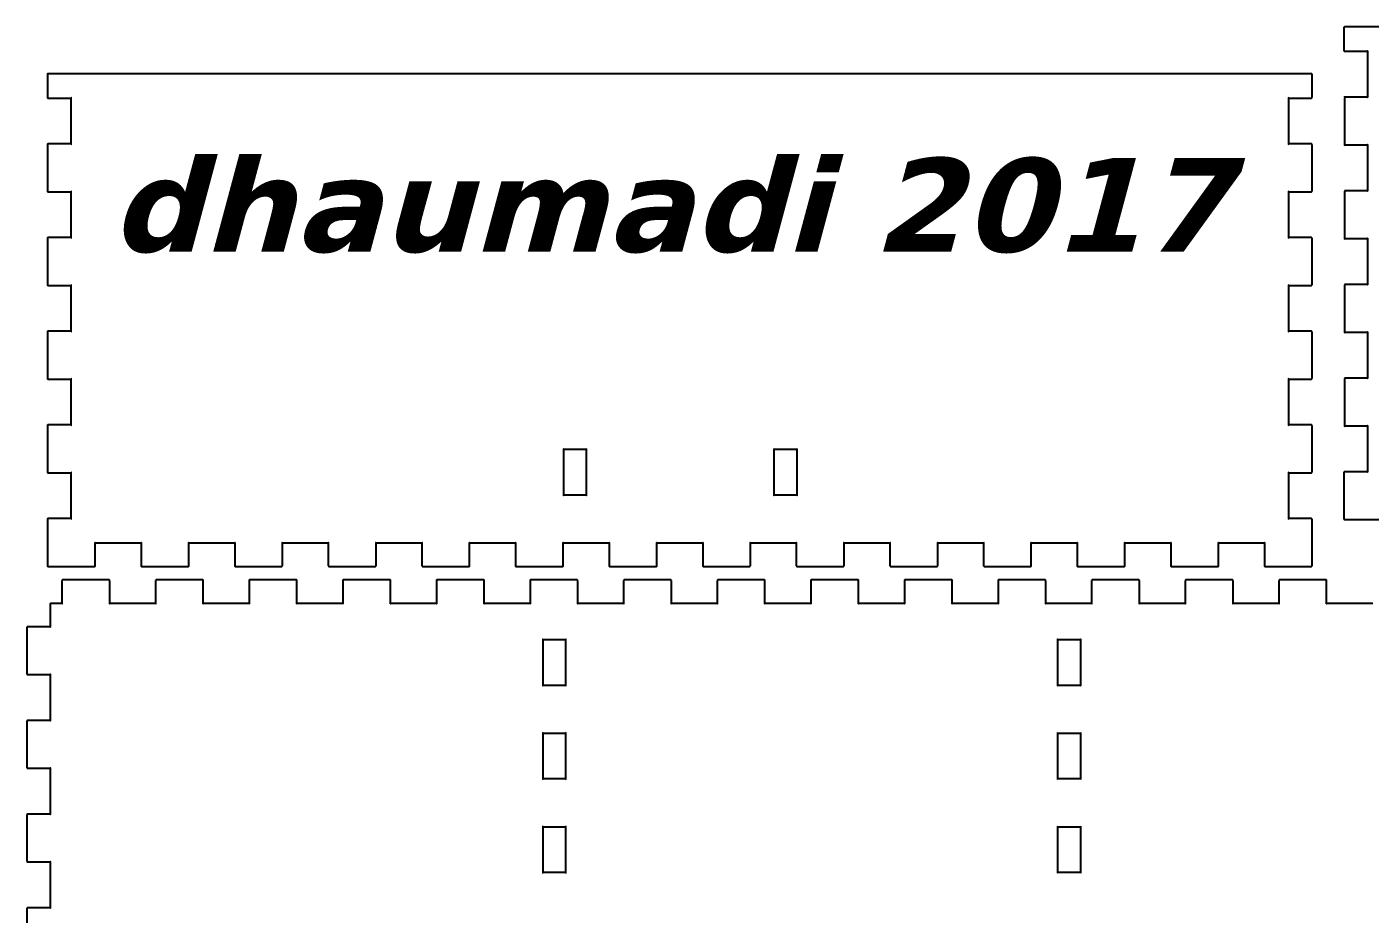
# Model space of a CAD drawing. Header units: millimetres. Extents: x -284 to 284, y -194 to 194.
# Drawn here: x -284 to 3, y 4.7 to 194.2 of the extents above; entities that cross this region are included whole.
import ezdxf

# ---------------------------------------------------------------- set-up
doc = ezdxf.new("R2010")
doc.units = ezdxf.units.MM
doc.layers.add('decoupe1', color=7, linetype='Continuous', lineweight=25, true_color=0x000000)
doc.layers.add('logo', color=7, linetype='Continuous', lineweight=25, true_color=0x000000)
doc.styles.add('textstyle0', font='')
doc.styles.get('textstyle0').set_extended_font_data('1CamBam_Stick_5', italic=True, bold=True)

msp = doc.modelspace()

# ---------------------------------------------------------------- linework, layer by layer
at = {"layer": 'decoupe1', "color": 7, "true_color": 0xffffff}
for points in [[(-2.6, 194.05), (-2.6, 194.05), (-2.6, 189.05)], [(267.5, 194.15), (262.5, 194.15), (2.5, 194.15), (-2.5, 194.15)], [(-2.5, 188.95), (2.5, 188.95)], [(2.4, 189.05), (2.4, 179.05)], [(-279.6, 184.05), (-279.6, 184.05), (-279.6, 179.05)], [(-9.5, 184.15), (-14.5, 184.15), (-274.5, 184.15), (-279.5, 184.15)], [(-9.4, 179.05), (-9.4, 184.05)], [(-279.5, 178.95), (-274.5, 178.95)], [(-274.6, 179.05), (-274.6, 169.05)], [(-14.5, 178.95), (-9.5, 178.95)], [(-14.4, 169.05), (-14.4, 179.05)], [(2.5, 179.15), (-2.5, 179.15)], [(-2.5, 178.95), (-2.5, 168.95)], [(-279.6, 169.05), (-279.6, 159.05)], [(-274.5, 169.15), (-279.5, 169.15)], [(-9.5, 169.15), (-14.5, 169.15)], [(-9.4, 159.05), (-9.4, 169.05)], [(-2.5, 168.95), (2.5, 168.95)], [(2.4, 169.05), (2.4, 159.05)], [(-279.5, 158.95), (-274.5, 158.95)], [(-274.6, 159.05), (-274.6, 149.05)], [(-14.5, 158.95), (-9.5, 158.95)], [(-14.4, 149.05), (-14.4, 159.05)], [(2.5, 159.15), (-2.5, 159.15)], [(-2.5, 158.95), (-2.5, 148.95)], [(-279.6, 149.05), (-279.6, 139.05)], [(-274.5, 149.15), (-279.5, 149.15)], [(-9.5, 149.15), (-14.5, 149.15)], [(-9.4, 139.05), (-9.4, 149.05)], [(-2.5, 148.95), (2.5, 148.95)], [(2.4, 149.05), (2.4, 139.05)], [(-279.5, 138.95), (-274.5, 138.95)], [(-274.6, 139.05), (-274.6, 129.05)], [(-14.5, 138.95), (-9.5, 138.95)], [(-14.4, 129.05), (-14.4, 139.05)], [(2.5, 139.15), (-2.5, 139.15)], [(-2.5, 138.95), (-2.5, 128.95)], [(-274.5, 129.15), (-279.5, 129.15)], [(-9.5, 129.15), (-14.5, 129.15)], [(-279.6, 129.05), (-279.6, 119.05)], [(-9.4, 119.05), (-9.4, 129.05)], [(-2.5, 128.95), (2.5, 128.95)], [(2.4, 129.05), (2.4, 119.05)], [(-279.5, 118.95), (-274.5, 118.95)], [(-274.6, 119.05), (-274.6, 109.05)], [(-14.5, 118.95), (-9.5, 118.95)], [(-14.4, 109.05), (-14.4, 119.05)], [(2.5, 119.15), (-2.5, 119.15)], [(-2.5, 118.95), (-2.5, 108.95)], [(-274.5, 109.15), (-279.5, 109.15)], [(-9.5, 109.15), (-14.5, 109.15)], [(-279.6, 109.05), (-279.6, 99.05)], [(-9.4, 99.05), (-9.4, 109.05)], [(-2.5, 108.95), (2.5, 108.95)], [(2.4, 109.05), (2.4, 99.05)], [(-279.5, 98.95), (-274.5, 98.95)], [(-274.6, 99.05), (-274.6, 89.05)], [(-14.5, 98.95), (-9.5, 98.95)], [(-14.4, 89.05), (-14.4, 99.05)], [(-2.6, 99.05), (-2.6, 94.05), (-2.6, 89.05)], [(2.5, 99.15), (-2.5, 99.15)], [(-279.6, 89.05), (-279.6, 84.05), (-279.6, 79.05)], [(-274.5, 89.15), (-279.5, 89.15)], [(-9.5, 89.15), (-14.5, 89.15)], [(-9.4, 79.05), (-9.4, 84.05), (-9.4, 89.05)], [(-2.5, 88.95), (2.5, 88.95)], [(2.5, 88.95), (7.5, 88.95)], [(-269.5, 83.95), (-259.5, 83.95)], [(-269.4, 79.05), (-269.4, 84.05)], [(-259.6, 84.05), (-259.6, 79.05)], [(-249.5, 83.95), (-239.5, 83.95)], [(-249.4, 79.05), (-249.4, 84.05)], [(-239.6, 84.05), (-239.6, 79.05)], [(-229.5, 83.95), (-219.5, 83.95)], [(-229.4, 79.05), (-229.4, 84.05)], [(-219.6, 84.05), (-219.6, 79.05)], [(-209.5, 83.95), (-199.5, 83.95)], [(-209.4, 79.05), (-209.4, 84.05)], [(-199.6, 84.05), (-199.6, 79.05)], [(-189.5, 83.95), (-179.5, 83.95)], [(-189.4, 79.05), (-189.4, 84.05)], [(-179.6, 84.05), (-179.6, 79.05)], [(-169.5, 83.95), (-159.5, 83.95)], [(-169.4, 79.05), (-169.4, 84.05)], [(-159.6, 84.05), (-159.6, 79.05)], [(-149.5, 83.95), (-139.5, 83.95)], [(-149.4, 79.05), (-149.4, 84.05)], [(-139.6, 84.05), (-139.6, 79.05)], [(-129.5, 83.95), (-119.5, 83.95)], [(-129.4, 79.05), (-129.4, 84.05)], [(-119.6, 84.05), (-119.6, 79.05)], [(-109.5, 83.95), (-99.5, 83.95)], [(-109.4, 79.05), (-109.4, 84.05)], [(-99.6, 84.05), (-99.6, 79.05)], [(-89.5, 83.95), (-79.5, 83.95)], [(-89.4, 79.05), (-89.4, 84.05)], [(-79.6, 84.05), (-79.6, 79.05)], [(-69.5, 83.95), (-59.5, 83.95)], [(-69.4, 79.05), (-69.4, 84.05)], [(-59.6, 84.05), (-59.6, 79.05)], [(-49.5, 83.95), (-39.5, 83.95)], [(-49.4, 79.05), (-49.4, 84.05)], [(-39.6, 84.05), (-39.6, 79.05)], [(-29.5, 83.95), (-19.5, 83.95)], [(-29.4, 79.05), (-29.4, 84.05)], [(-19.6, 84.05), (-19.6, 79.05)], [(-279.5, 78.95), (-274.5, 78.95)], [(-274.5, 78.95), (-269.5, 78.95)], [(-259.5, 78.95), (-249.5, 78.95)], [(-239.5, 78.95), (-229.5, 78.95)], [(-219.5, 78.95), (-209.5, 78.95)], [(-199.5, 78.95), (-189.5, 78.95)], [(-179.5, 78.95), (-169.5, 78.95)], [(-159.5, 78.95), (-149.5, 78.95)], [(-139.5, 78.95), (-129.5, 78.95)], [(-119.5, 78.95), (-109.5, 78.95)], [(-99.5, 78.95), (-89.5, 78.95)], [(-79.5, 78.95), (-69.5, 78.95)], [(-59.5, 78.95), (-49.5, 78.95)], [(-39.5, 78.95), (-29.5, 78.95)], [(-19.5, 78.95), (-14.5, 78.95), (-9.5, 78.95)], [(-276.5, 75.95), (-276.5, 70.95)], [(-266.4, 76.05), (-276.4, 76.05)], [(-266.3, 70.95), (-266.3, 75.95)], [(-256.5, 75.95), (-256.5, 70.95)], [(-246.4, 76.05), (-256.4, 76.05)], [(-246.3, 70.95), (-246.3, 75.95)], [(-236.5, 75.95), (-236.5, 70.95)], [(-226.4, 76.05), (-236.4, 76.05)], [(-226.3, 70.95), (-226.3, 75.95)], [(-216.5, 75.95), (-216.5, 70.95)], [(-206.4, 76.05), (-216.4, 76.05)], [(-206.3, 70.95), (-206.3, 75.95)], [(-196.5, 75.95), (-196.5, 70.95)], [(-186.4, 76.05), (-196.4, 76.05)], [(-186.3, 70.95), (-186.3, 75.95)], [(-176.5, 75.95), (-176.5, 70.95)], [(-166.4, 76.05), (-176.4, 76.05)], [(-166.3, 70.95), (-166.3, 75.95)], [(-156.5, 75.95), (-156.5, 70.95)], [(-146.4, 76.05), (-156.4, 76.05)], [(-146.3, 70.95), (-146.3, 75.95)], [(-136.5, 75.95), (-136.5, 70.95)], [(-126.4, 76.05), (-136.4, 76.05)], [(-126.3, 70.95), (-126.3, 75.95)], [(-116.5, 75.95), (-116.5, 70.95)], [(-106.4, 76.05), (-116.4, 76.05)], [(-106.3, 70.95), (-106.3, 75.95)], [(-96.5, 75.95), (-96.5, 70.95)], [(-86.4, 76.05), (-96.4, 76.05)], [(-86.3, 70.95), (-86.3, 75.95)], [(-76.5, 75.95), (-76.5, 70.95)], [(-66.4, 76.05), (-76.4, 76.05)], [(-66.3, 70.95), (-66.3, 75.95)], [(-56.5, 75.95), (-56.5, 70.95)], [(-46.4, 76.05), (-56.4, 76.05)], [(-46.3, 70.95), (-46.3, 75.95)], [(-36.5, 75.95), (-36.5, 70.95)], [(-26.4, 76.05), (-36.4, 76.05)], [(-26.3, 70.95), (-26.3, 75.95)], [(-16.5, 75.95), (-16.5, 70.95)], [(-6.4, 76.05), (-16.4, 76.05)], [(-6.3, 70.95), (-6.3, 75.95)], [(-279, 70.95), (-279, 70.95), (-279, 65.95)], [(-276.4, 71.05), (-278.9, 71.05)], [(-256.4, 71.05), (-266.4, 71.05)], [(-236.4, 71.05), (-246.4, 71.05)], [(-216.4, 71.05), (-226.4, 71.05)], [(-196.4, 71.05), (-206.4, 71.05)], [(-176.4, 71.05), (-186.4, 71.05)], [(-156.4, 71.05), (-166.4, 71.05)], [(-136.4, 71.05), (-146.4, 71.05)], [(-116.4, 71.05), (-126.4, 71.05)], [(-96.4, 71.05), (-106.4, 71.05)], [(-76.4, 71.05), (-86.4, 71.05)], [(-56.4, 71.05), (-66.4, 71.05)], [(-36.4, 71.05), (-46.4, 71.05)], [(-16.4, 71.05), (-26.4, 71.05)], [(3.6, 71.05), (-6.4, 71.05)], [(-278.9, 66.05), (-283.9, 66.05)], [(-284, 65.95), (-284, 55.95)], [(-283.9, 55.85), (-278.9, 55.85)], [(-279, 55.95), (-279, 45.95)], [(-284, 45.95), (-284, 35.95)], [(-278.9, 46.05), (-283.9, 46.05)], [(-283.9, 35.85), (-278.9, 35.85)], [(-279, 35.95), (-279, 25.95)], [(-284, 25.95), (-284, 15.95)], [(-278.9, 26.05), (-283.9, 26.05)], [(-283.9, 15.85), (-278.9, 15.85)], [(-279, 15.95), (-279, 5.95)], [(-284, 5.95), (-284, -4.05)], [(-278.9, 6.05), (-283.9, 6.05)]]:
    msp.add_lwpolyline(points, dxfattribs=at)
at = {"layer": 'decoupe1', "color": 5, "true_color": 0x0000ff}
for points in [[(-169.4, 103.95), (-164.4, 103.95)], [(-169.3, 94.05), (-169.3, 104.05)], [(-164.51, 104.05), (-164.51, 94.05)], [(-124.4, 103.95), (-119.4, 103.95)], [(-124.3, 94.05), (-124.3, 104.05)], [(-119.51, 104.05), (-119.51, 94.05)], [(-164.4, 94.15), (-169.4, 94.15)], [(-119.4, 94.15), (-124.4, 94.15)], [(-173.8, 63.34), (-168.8, 63.34)], [(-173.7, 53.45), (-173.7, 63.45)], [(-168.9, 63.45), (-168.9, 53.45)], [(-63.8, 63.34), (-58.8, 63.34)], [(-63.7, 53.45), (-63.7, 63.45)], [(-58.9, 63.45), (-58.9, 53.45)], [(-168.8, 53.55), (-173.8, 53.55)], [(-58.8, 53.55), (-63.8, 53.55)], [(-173.8, 43.34), (-168.8, 43.34)], [(-173.7, 33.45), (-173.7, 43.45)], [(-168.9, 43.45), (-168.9, 33.45)], [(-63.8, 43.34), (-58.8, 43.34)], [(-63.7, 33.45), (-63.7, 43.45)], [(-58.9, 43.45), (-58.9, 33.45)], [(-168.8, 33.55), (-173.8, 33.55)], [(-58.8, 33.55), (-63.8, 33.55)], [(-173.8, 23.34), (-168.8, 23.34)], [(-173.7, 13.45), (-173.7, 23.45)], [(-168.9, 23.45), (-168.9, 13.45)], [(-63.8, 23.34), (-58.8, 23.34)], [(-63.7, 13.45), (-63.7, 23.45)], [(-58.9, 23.45), (-58.9, 13.45)], [(-168.8, 13.55), (-173.8, 13.55)], [(-58.8, 13.55), (-63.8, 13.55)]]:
    msp.add_lwpolyline(points, dxfattribs=at)
at = {"layer": 'decoupe1', "color": 7, "true_color": 0xffffff}
for points in [[(-2.5, 194.15), (-2.56, 194.15), (-2.6, 194.11), (-2.6, 194.05)], [(-2.6, 189.05), (-2.6, 189), (-2.56, 188.95), (-2.5, 188.95)], [(2.5, 188.95), (2.44, 188.95), (2.4, 188.99), (2.4, 189.05)], [(-279.5, 184.15), (-279.56, 184.15), (-279.6, 184.11), (-279.6, 184.05)], [(-9.4, 184.05), (-9.4, 184.11), (-9.44, 184.15), (-9.5, 184.15)], [(-279.6, 179.05), (-279.6, 179), (-279.56, 178.95), (-279.5, 178.95)], [(-274.5, 178.95), (-274.56, 178.95), (-274.6, 178.99), (-274.6, 179.05)], [(-14.4, 179.05), (-14.4, 179), (-14.44, 178.95), (-14.5, 178.95)], [(-9.5, 178.95), (-9.45, 178.95), (-9.4, 178.99), (-9.4, 179.05)], [(-2.5, 179.15), (-2.56, 179.15), (-2.6, 179.11), (-2.6, 179.05)], [(2.4, 179.05), (2.4, 179.11), (2.44, 179.15), (2.5, 179.15)], [(-279.5, 169.15), (-279.56, 169.15), (-279.6, 169.11), (-279.6, 169.05)], [(-274.6, 169.05), (-274.6, 169.11), (-274.56, 169.15), (-274.5, 169.15)], [(-14.5, 169.15), (-14.45, 169.15), (-14.4, 169.11), (-14.4, 169.05)], [(-9.4, 169.05), (-9.4, 169.11), (-9.44, 169.15), (-9.5, 169.15)], [(-2.5, 168.95), (-2.5, 168.89), (-2.46, 168.85), (-2.4, 168.85)], [(2.5, 168.95), (2.44, 168.95), (2.4, 168.99), (2.4, 169.05)], [(-279.6, 159.05), (-279.6, 159), (-279.56, 158.95), (-279.5, 158.95)], [(-274.5, 158.95), (-274.56, 158.95), (-274.6, 158.99), (-274.6, 159.05)], [(-14.4, 159.05), (-14.4, 159), (-14.44, 158.95), (-14.5, 158.95)], [(-9.5, 158.95), (-9.45, 158.95), (-9.4, 158.99), (-9.4, 159.05)], [(-2.4, 159.05), (-2.46, 159.05), (-2.5, 159.01), (-2.5, 158.95)], [(2.4, 159.05), (2.4, 159.11), (2.44, 159.15), (2.5, 159.15)], [(-279.5, 149.15), (-279.56, 149.15), (-279.6, 149.11), (-279.6, 149.05)], [(-274.6, 149.05), (-274.6, 149.11), (-274.56, 149.15), (-274.5, 149.15)], [(-14.5, 149.15), (-14.45, 149.15), (-14.4, 149.11), (-14.4, 149.05)], [(-9.4, 149.05), (-9.4, 149.11), (-9.44, 149.15), (-9.5, 149.15)], [(-2.5, 148.95), (-2.5, 148.89), (-2.46, 148.85), (-2.4, 148.85)], [(2.5, 148.95), (2.44, 148.95), (2.4, 148.99), (2.4, 149.05)], [(-279.6, 139.05), (-279.6, 139), (-279.56, 138.95), (-279.5, 138.95)], [(-274.5, 138.95), (-274.56, 138.95), (-274.6, 138.99), (-274.6, 139.05)], [(-14.4, 139.05), (-14.4, 139), (-14.44, 138.95), (-14.5, 138.95)], [(-9.5, 138.95), (-9.45, 138.95), (-9.4, 138.99), (-9.4, 139.05)], [(-2.4, 139.05), (-2.46, 139.05), (-2.5, 139.01), (-2.5, 138.95)], [(2.4, 139.05), (2.4, 139.11), (2.44, 139.15), (2.5, 139.15)], [(-279.5, 129.15), (-279.56, 129.15), (-279.6, 129.11), (-279.6, 129.05)], [(-274.6, 129.05), (-274.6, 129.11), (-274.56, 129.15), (-274.5, 129.15)], [(-14.5, 129.15), (-14.45, 129.15), (-14.4, 129.11), (-14.4, 129.05)], [(-9.4, 129.05), (-9.4, 129.11), (-9.44, 129.15), (-9.5, 129.15)], [(-2.5, 128.95), (-2.5, 128.89), (-2.46, 128.85), (-2.4, 128.85)], [(2.5, 128.95), (2.44, 128.95), (2.4, 128.99), (2.4, 129.05)], [(-279.6, 119.05), (-279.6, 119), (-279.56, 118.95), (-279.5, 118.95)], [(-274.5, 118.95), (-274.56, 118.95), (-274.6, 118.99), (-274.6, 119.05)], [(-14.4, 119.05), (-14.4, 119), (-14.44, 118.95), (-14.5, 118.95)], [(-9.5, 118.95), (-9.45, 118.95), (-9.4, 118.99), (-9.4, 119.05)], [(-2.4, 119.05), (-2.46, 119.05), (-2.5, 119.01), (-2.5, 118.95)], [(2.4, 119.05), (2.4, 119.11), (2.44, 119.15), (2.5, 119.15)], [(-279.5, 109.15), (-279.56, 109.15), (-279.6, 109.11), (-279.6, 109.05)], [(-274.6, 109.05), (-274.6, 109.11), (-274.56, 109.15), (-274.5, 109.15)], [(-14.5, 109.15), (-14.45, 109.15), (-14.4, 109.11), (-14.4, 109.05)], [(-9.4, 109.05), (-9.4, 109.11), (-9.44, 109.15), (-9.5, 109.15)], [(-2.5, 108.95), (-2.5, 108.89), (-2.46, 108.85), (-2.4, 108.85)], [(2.5, 108.95), (2.44, 108.95), (2.4, 108.99), (2.4, 109.05)], [(-279.6, 99.05), (-279.6, 99), (-279.56, 98.95), (-279.5, 98.95)], [(-274.5, 98.95), (-274.56, 98.95), (-274.6, 98.99), (-274.6, 99.05)], [(-14.4, 99.05), (-14.4, 99), (-14.44, 98.95), (-14.5, 98.95)], [(-9.5, 98.95), (-9.45, 98.95), (-9.4, 98.99), (-9.4, 99.05)], [(-2.5, 99.15), (-2.56, 99.15), (-2.6, 99.11), (-2.6, 99.05)], [(2.4, 99.05), (2.4, 99.11), (2.44, 99.15), (2.5, 99.15)], [(-279.5, 89.15), (-279.56, 89.15), (-279.6, 89.11), (-279.6, 89.05)], [(-274.6, 89.05), (-274.6, 89.11), (-274.56, 89.15), (-274.5, 89.15)], [(-14.5, 89.15), (-14.45, 89.15), (-14.4, 89.11), (-14.4, 89.05)], [(-9.4, 89.05), (-9.4, 89.11), (-9.44, 89.15), (-9.5, 89.15)], [(-2.6, 89.05), (-2.6, 89), (-2.56, 88.95), (-2.5, 88.95)], [(-269.4, 84.05), (-269.4, 84), (-269.44, 83.95), (-269.5, 83.95)], [(-259.5, 83.95), (-259.56, 83.95), (-259.6, 83.99), (-259.6, 84.05)], [(-249.4, 84.05), (-249.4, 84), (-249.44, 83.95), (-249.5, 83.95)], [(-239.5, 83.95), (-239.56, 83.95), (-239.6, 83.99), (-239.6, 84.05)], [(-229.4, 84.05), (-229.4, 84), (-229.44, 83.95), (-229.5, 83.95)], [(-219.5, 83.95), (-219.56, 83.95), (-219.6, 83.99), (-219.6, 84.05)], [(-209.4, 84.05), (-209.4, 84), (-209.44, 83.95), (-209.5, 83.95)], [(-199.5, 83.95), (-199.56, 83.95), (-199.6, 83.99), (-199.6, 84.05)], [(-189.4, 84.05), (-189.4, 84), (-189.44, 83.95), (-189.5, 83.95)], [(-179.5, 83.95), (-179.56, 83.95), (-179.6, 83.99), (-179.6, 84.05)], [(-169.4, 84.05), (-169.4, 84), (-169.44, 83.95), (-169.5, 83.95)], [(-159.5, 83.95), (-159.56, 83.95), (-159.6, 83.99), (-159.6, 84.05)], [(-149.4, 84.05), (-149.4, 84), (-149.44, 83.95), (-149.5, 83.95)], [(-139.5, 83.95), (-139.56, 83.95), (-139.6, 83.99), (-139.6, 84.05)], [(-129.4, 84.05), (-129.4, 84), (-129.44, 83.95), (-129.5, 83.95)], [(-119.5, 83.95), (-119.56, 83.95), (-119.6, 83.99), (-119.6, 84.05)], [(-109.4, 84.05), (-109.4, 84), (-109.44, 83.95), (-109.5, 83.95)], [(-99.5, 83.95), (-99.56, 83.95), (-99.6, 83.99), (-99.6, 84.05)], [(-89.4, 84.05), (-89.4, 84), (-89.44, 83.95), (-89.5, 83.95)], [(-79.5, 83.95), (-79.56, 83.95), (-79.6, 83.99), (-79.6, 84.05)], [(-69.4, 84.05), (-69.4, 84), (-69.44, 83.95), (-69.5, 83.95)], [(-59.5, 83.95), (-59.56, 83.95), (-59.6, 83.99), (-59.6, 84.05)], [(-49.4, 84.05), (-49.4, 84), (-49.44, 83.95), (-49.5, 83.95)], [(-39.5, 83.95), (-39.56, 83.95), (-39.6, 83.99), (-39.6, 84.05)], [(-29.4, 84.05), (-29.4, 84), (-29.44, 83.95), (-29.5, 83.95)], [(-19.5, 83.95), (-19.56, 83.95), (-19.6, 83.99), (-19.6, 84.05)], [(-279.6, 79.05), (-279.6, 79), (-279.56, 78.95), (-279.5, 78.95)], [(-269.5, 78.95), (-269.45, 78.95), (-269.4, 78.99), (-269.4, 79.05)], [(-259.6, 79.05), (-259.6, 79), (-259.56, 78.95), (-259.5, 78.95)], [(-249.5, 78.95), (-249.45, 78.95), (-249.4, 78.99), (-249.4, 79.05)], [(-239.6, 79.05), (-239.6, 79), (-239.56, 78.95), (-239.5, 78.95)], [(-229.5, 78.95), (-229.45, 78.95), (-229.4, 78.99), (-229.4, 79.05)], [(-219.6, 79.05), (-219.6, 79), (-219.56, 78.95), (-219.5, 78.95)], [(-209.5, 78.95), (-209.45, 78.95), (-209.4, 78.99), (-209.4, 79.05)], [(-199.6, 79.05), (-199.6, 79), (-199.56, 78.95), (-199.5, 78.95)], [(-189.5, 78.95), (-189.45, 78.95), (-189.4, 78.99), (-189.4, 79.05)], [(-179.6, 79.05), (-179.6, 79), (-179.56, 78.95), (-179.5, 78.95)], [(-169.5, 78.95), (-169.45, 78.95), (-169.4, 78.99), (-169.4, 79.05)], [(-159.6, 79.05), (-159.6, 79), (-159.56, 78.95), (-159.5, 78.95)], [(-149.5, 78.95), (-149.45, 78.95), (-149.4, 78.99), (-149.4, 79.05)], [(-139.6, 79.05), (-139.6, 79), (-139.56, 78.95), (-139.5, 78.95)], [(-129.5, 78.95), (-129.45, 78.95), (-129.4, 78.99), (-129.4, 79.05)], [(-119.6, 79.05), (-119.6, 79), (-119.56, 78.95), (-119.5, 78.95)], [(-109.5, 78.95), (-109.45, 78.95), (-109.4, 78.99), (-109.4, 79.05)], [(-99.6, 79.05), (-99.6, 79), (-99.56, 78.95), (-99.5, 78.95)], [(-89.5, 78.95), (-89.45, 78.95), (-89.4, 78.99), (-89.4, 79.05)], [(-79.6, 79.05), (-79.6, 79), (-79.56, 78.95), (-79.5, 78.95)], [(-69.5, 78.95), (-69.45, 78.95), (-69.4, 78.99), (-69.4, 79.05)], [(-59.6, 79.05), (-59.6, 79), (-59.56, 78.95), (-59.5, 78.95)], [(-49.5, 78.95), (-49.45, 78.95), (-49.4, 78.99), (-49.4, 79.05)], [(-39.6, 79.05), (-39.6, 79), (-39.56, 78.95), (-39.5, 78.95)], [(-29.5, 78.95), (-29.45, 78.95), (-29.4, 78.99), (-29.4, 79.05)], [(-19.6, 79.05), (-19.6, 79), (-19.56, 78.95), (-19.5, 78.95)], [(-9.5, 78.95), (-9.45, 78.95), (-9.4, 78.99), (-9.4, 79.05)], [(-276.4, 76.05), (-276.46, 76.05), (-276.5, 76.01), (-276.5, 75.95)], [(-266.3, 75.95), (-266.3, 76), (-266.34, 76.05), (-266.4, 76.05)], [(-256.4, 76.05), (-256.46, 76.05), (-256.5, 76.01), (-256.5, 75.95)], [(-246.3, 75.95), (-246.3, 76), (-246.34, 76.05), (-246.4, 76.05)], [(-236.4, 76.05), (-236.46, 76.05), (-236.5, 76.01), (-236.5, 75.95)], [(-226.3, 75.95), (-226.3, 76), (-226.34, 76.05), (-226.4, 76.05)], [(-216.4, 76.05), (-216.46, 76.05), (-216.5, 76.01), (-216.5, 75.95)], [(-206.3, 75.95), (-206.3, 76), (-206.34, 76.05), (-206.4, 76.05)], [(-196.4, 76.05), (-196.46, 76.05), (-196.5, 76.01), (-196.5, 75.95)], [(-186.3, 75.95), (-186.3, 76), (-186.34, 76.05), (-186.4, 76.05)], [(-176.4, 76.05), (-176.46, 76.05), (-176.5, 76.01), (-176.5, 75.95)], [(-166.3, 75.95), (-166.3, 76), (-166.34, 76.05), (-166.4, 76.05)], [(-156.4, 76.05), (-156.46, 76.05), (-156.5, 76.01), (-156.5, 75.95)], [(-146.3, 75.95), (-146.3, 76), (-146.34, 76.05), (-146.4, 76.05)], [(-136.4, 76.05), (-136.46, 76.05), (-136.5, 76.01), (-136.5, 75.95)], [(-126.3, 75.95), (-126.3, 76), (-126.34, 76.05), (-126.4, 76.05)], [(-116.4, 76.05), (-116.46, 76.05), (-116.5, 76.01), (-116.5, 75.95)], [(-106.3, 75.95), (-106.3, 76), (-106.34, 76.05), (-106.4, 76.05)], [(-96.4, 76.05), (-96.46, 76.05), (-96.5, 76.01), (-96.5, 75.95)], [(-86.3, 75.95), (-86.3, 76), (-86.34, 76.05), (-86.4, 76.05)], [(-76.4, 76.05), (-76.46, 76.05), (-76.5, 76.01), (-76.5, 75.95)], [(-66.3, 75.95), (-66.3, 76), (-66.34, 76.05), (-66.4, 76.05)], [(-56.4, 76.05), (-56.46, 76.05), (-56.5, 76.01), (-56.5, 75.95)], [(-46.3, 75.95), (-46.3, 76), (-46.34, 76.05), (-46.4, 76.05)], [(-36.4, 76.05), (-36.46, 76.05), (-36.5, 76.01), (-36.5, 75.95)], [(-26.3, 75.95), (-26.3, 76), (-26.34, 76.05), (-26.4, 76.05)], [(-16.4, 76.05), (-16.46, 76.05), (-16.5, 76.01), (-16.5, 75.95)], [(-6.3, 75.95), (-6.3, 76), (-6.34, 76.05), (-6.4, 76.05)], [(-278.9, 71.05), (-278.96, 71.05), (-279, 71.01), (-279, 70.95)], [(-276.5, 70.95), (-276.5, 71), (-276.46, 71.05), (-276.4, 71.05)], [(-266.4, 71.05), (-266.35, 71.05), (-266.3, 71.01), (-266.3, 70.95)], [(-256.5, 70.95), (-256.5, 71), (-256.46, 71.05), (-256.4, 71.05)], [(-246.4, 71.05), (-246.35, 71.05), (-246.3, 71.01), (-246.3, 70.95)], [(-236.5, 70.95), (-236.5, 71), (-236.46, 71.05), (-236.4, 71.05)], [(-226.4, 71.05), (-226.35, 71.05), (-226.3, 71.01), (-226.3, 70.95)], [(-216.5, 70.95), (-216.5, 71), (-216.46, 71.05), (-216.4, 71.05)], [(-206.4, 71.05), (-206.35, 71.05), (-206.3, 71.01), (-206.3, 70.95)], [(-196.5, 70.95), (-196.5, 71), (-196.46, 71.05), (-196.4, 71.05)], [(-186.4, 71.05), (-186.35, 71.05), (-186.3, 71.01), (-186.3, 70.95)], [(-176.5, 70.95), (-176.5, 71), (-176.46, 71.05), (-176.4, 71.05)], [(-166.4, 71.05), (-166.35, 71.05), (-166.3, 71.01), (-166.3, 70.95)], [(-156.5, 70.95), (-156.5, 71), (-156.46, 71.05), (-156.4, 71.05)], [(-146.4, 71.05), (-146.35, 71.05), (-146.3, 71.01), (-146.3, 70.95)], [(-136.5, 70.95), (-136.5, 71), (-136.46, 71.05), (-136.4, 71.05)], [(-126.4, 71.05), (-126.35, 71.05), (-126.3, 71.01), (-126.3, 70.95)], [(-116.5, 70.95), (-116.5, 71), (-116.46, 71.05), (-116.4, 71.05)], [(-106.4, 71.05), (-106.35, 71.05), (-106.3, 71.01), (-106.3, 70.95)], [(-96.5, 70.95), (-96.5, 71), (-96.46, 71.05), (-96.4, 71.05)], [(-86.4, 71.05), (-86.35, 71.05), (-86.3, 71.01), (-86.3, 70.95)], [(-76.5, 70.95), (-76.5, 71), (-76.46, 71.05), (-76.4, 71.05)], [(-66.4, 71.05), (-66.35, 71.05), (-66.3, 71.01), (-66.3, 70.95)], [(-56.5, 70.95), (-56.5, 71), (-56.46, 71.05), (-56.4, 71.05)], [(-46.4, 71.05), (-46.35, 71.05), (-46.3, 71.01), (-46.3, 70.95)], [(-36.5, 70.95), (-36.5, 71), (-36.46, 71.05), (-36.4, 71.05)], [(-26.4, 71.05), (-26.35, 71.05), (-26.3, 71.01), (-26.3, 70.95)], [(-16.5, 70.95), (-16.5, 71), (-16.46, 71.05), (-16.4, 71.05)], [(-6.4, 71.05), (-6.35, 71.05), (-6.3, 71.01), (-6.3, 70.95)], [(-283.9, 66.05), (-283.96, 66.05), (-284, 66.01), (-284, 65.95)], [(-279, 65.95), (-279, 66), (-278.96, 66.05), (-278.9, 66.05)], [(-284, 55.95), (-284, 55.89), (-283.96, 55.85), (-283.9, 55.85)], [(-278.9, 55.85), (-278.96, 55.85), (-279, 55.89), (-279, 55.95)], [(-283.9, 46.05), (-283.96, 46.05), (-284, 46.01), (-284, 45.95)], [(-279, 45.95), (-279, 46), (-278.96, 46.05), (-278.9, 46.05)], [(-284, 35.95), (-284, 35.89), (-283.96, 35.85), (-283.9, 35.85)], [(-278.9, 35.85), (-278.96, 35.85), (-279, 35.89), (-279, 35.95)], [(-283.9, 26.05), (-283.96, 26.05), (-284, 26.01), (-284, 25.95)], [(-279, 25.95), (-279, 26), (-278.96, 26.05), (-278.9, 26.05)], [(-284, 15.95), (-284, 15.89), (-283.96, 15.85), (-283.9, 15.85)], [(-278.9, 15.85), (-278.96, 15.85), (-279, 15.89), (-279, 15.95)], [(-283.9, 6.05), (-283.96, 6.05), (-284, 6.01), (-284, 5.95)], [(-279, 5.95), (-279, 6), (-278.96, 6.05), (-278.9, 6.05)]]:
    msp.add_open_spline(points, degree=3, dxfattribs=at)
at = {"layer": 'decoupe1', "color": 5, "true_color": 0x0000ff}
for points in [[(-169.3, 104.05), (-169.3, 103.99), (-169.35, 103.95), (-169.4, 103.95)], [(-164.4, 103.95), (-164.46, 103.95), (-164.51, 103.99), (-164.51, 104.05)], [(-124.3, 104.05), (-124.3, 103.99), (-124.35, 103.95), (-124.4, 103.95)], [(-119.4, 103.95), (-119.46, 103.95), (-119.51, 103.99), (-119.51, 104.05)], [(-169.4, 94.15), (-169.35, 94.15), (-169.3, 94.11), (-169.3, 94.05)], [(-164.5, 94.05), (-164.5, 94.11), (-164.46, 94.15), (-164.4, 94.15)], [(-124.4, 94.15), (-124.35, 94.15), (-124.3, 94.11), (-124.3, 94.05)], [(-119.5, 94.05), (-119.5, 94.11), (-119.46, 94.15), (-119.4, 94.15)], [(-173.7, 63.45), (-173.7, 63.39), (-173.74, 63.34), (-173.8, 63.34)], [(-168.8, 63.34), (-168.86, 63.34), (-168.9, 63.39), (-168.9, 63.45)], [(-63.7, 63.45), (-63.7, 63.39), (-63.74, 63.34), (-63.8, 63.34)], [(-58.8, 63.34), (-58.86, 63.34), (-58.9, 63.39), (-58.9, 63.45)], [(-173.8, 53.55), (-173.75, 53.55), (-173.7, 53.5), (-173.7, 53.45)], [(-168.9, 53.45), (-168.9, 53.5), (-168.86, 53.55), (-168.8, 53.55)], [(-63.8, 53.55), (-63.75, 53.55), (-63.7, 53.5), (-63.7, 53.45)], [(-58.9, 53.45), (-58.9, 53.5), (-58.86, 53.55), (-58.8, 53.55)], [(-173.7, 43.45), (-173.7, 43.39), (-173.74, 43.34), (-173.8, 43.34)], [(-168.8, 43.34), (-168.86, 43.34), (-168.9, 43.39), (-168.9, 43.45)], [(-63.7, 43.45), (-63.7, 43.39), (-63.74, 43.34), (-63.8, 43.34)], [(-58.8, 43.34), (-58.86, 43.34), (-58.9, 43.39), (-58.9, 43.45)], [(-173.8, 33.55), (-173.75, 33.55), (-173.7, 33.5), (-173.7, 33.45)], [(-168.9, 33.45), (-168.9, 33.5), (-168.86, 33.55), (-168.8, 33.55)], [(-63.8, 33.55), (-63.75, 33.55), (-63.7, 33.5), (-63.7, 33.45)], [(-58.9, 33.45), (-58.9, 33.5), (-58.86, 33.55), (-58.8, 33.55)], [(-173.7, 23.45), (-173.7, 23.39), (-173.74, 23.34), (-173.8, 23.34)], [(-168.8, 23.34), (-168.86, 23.34), (-168.9, 23.39), (-168.9, 23.45)], [(-63.7, 23.45), (-63.7, 23.39), (-63.74, 23.34), (-63.8, 23.34)], [(-58.8, 23.34), (-58.86, 23.34), (-58.9, 23.39), (-58.9, 23.45)], [(-173.8, 13.55), (-173.75, 13.55), (-173.7, 13.5), (-173.7, 13.45)], [(-168.9, 13.45), (-168.9, 13.5), (-168.86, 13.55), (-168.8, 13.55)], [(-63.8, 13.55), (-63.75, 13.55), (-63.7, 13.5), (-63.7, 13.45)], [(-58.9, 13.45), (-58.9, 13.5), (-58.86, 13.55), (-58.8, 13.55)]]:
    msp.add_open_spline(points, degree=3, dxfattribs=at)

# ---------------------------------------------------------------- texts
at = {"layer": 'logo', "insert": (-146.5, 155.95), "char_height": 10, "attachment_point": 5, "style": 'textstyle0'}
msp.add_mtext('\\fDejaVu Sans|b1|i1|c0|p0;\\H20;dhaumadi 2017', dxfattribs=at)

doc.saveas('drawing.dxf')
